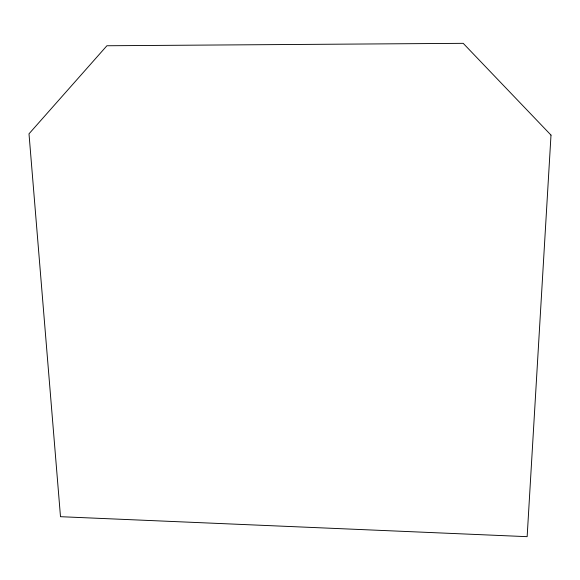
<?xml version="1.0" encoding="UTF-8"?>
<svg xmlns="http://www.w3.org/2000/svg" width="580" height="580" viewBox="0 0 580 580"><rect width="100%" height="100%" fill="white"/><g stroke="black" fill="none" stroke-linecap="round" stroke-linejoin="round"><path stroke-width="0.87" d="M551 135.104L527.148 536.667L60.494 516.693L29 133.813L106.909 45.755L463.21 43.333L551 135.104"/></g></svg>
